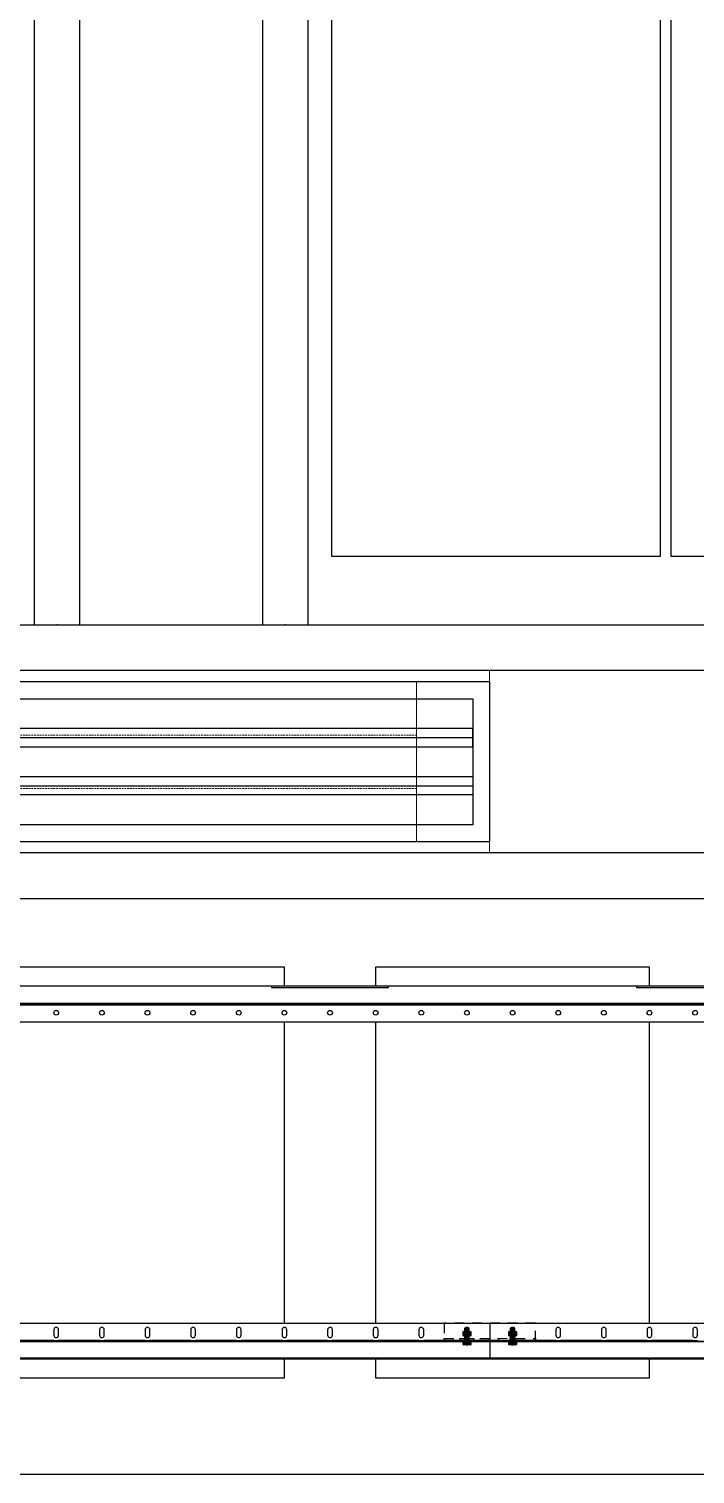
# Model space of a CAD drawing. Header units: millimetres. Extents: x -962357 to -591296, y -223672 to 59420.
# Drawn here: x -759710 to -758980, y -175224 to -173641 of the extents above; entities that cross this region are included whole.
import ezdxf

# ---------------------------------------------------------------- set-up
doc = ezdxf.new("R2010")
doc.units = ezdxf.units.MM
doc.linetypes.add('DPA_Hidden 50', pattern=[3, 2, -1])
doc.linetypes.add('TA_HL_003.00000', pattern=[19.5, 10.65, -8.85])
for name, color, linetype in [('000 - H A T C H', 8, 'Continuous'), ('000 - WIPEOUT', 250, 'Continuous'), ('001 - ASCESSORIES', 251, 'Continuous'), ('A04_TUBE SERIES', 2, 'Continuous'), ('A11_ALU.SOLID SHEET', 2, 'Continuous')]:
    doc.layers.add(name, color=color, linetype=linetype)
doc.layers.add('A-GLAZ-CURT', color=2, linetype='Continuous', lineweight=9)
pattern_1 = [(110, (-0.5, 0), (-0.93969, -0.34202), []), (110, (-0.2012, 0.6409), (-0.93969, -0.34202), [1.25, -0.25, 0, -0.25])]

# ---------------------------------------------------------------- blocks, each defined once
blk = doc.blocks.new('*U4623')
at = {"layer": '001 - ASCESSORIES', "color": 0, "linetype": 'ByBlock'}
blk.add_lwpolyline([(800, 87.5), (-800, 87.5), (-800, -87.5), (800, -87.5)], close=True, dxfattribs=at)
at = {"layer": '001 - ASCESSORIES', "linetype": 'ByBlock'}
for points in [[(-781.5, 69), (781.5, 69), (781.5, -69), (-781.5, -69)], [(781.5, 36.3), (-781.5, 36.3), (-781.5, 16.3), (781.5, 16.3)], [(-781.5, -16.3), (781.5, -16.3), (781.5, -36.3), (-781.5, -36.3)]]:
    blk.add_lwpolyline(points, close=True, dxfattribs=at)
for points in [[(781.5, 26.3), (-781.5, 26.3)], [(-781.5, -26.3), (781.5, -26.3)]]:
    blk.add_lwpolyline(points, dxfattribs=at)
blk = doc.blocks.new('*U4829')
blk.add_attdef('EXTR.OVL-LENGTH_', (-25, -59.1), '', height=5)
blk.add_wipeout([(-25, 0), (25, 0), (25, 1900), (-25, 1900)]).dxf.layer = '000 - WIPEOUT'
blk.add_point((0, 0))
at = {"layer": 'A04_TUBE SERIES', "color": 0}
blk.add_lwpolyline([(-25, 0), (25, 0), (25, 1900), (-25, 1900)], close=True, dxfattribs=at)
blk = doc.blocks.new('*U4830')
blk.add_attdef('EXTR.OVL-LENGTH_', (-25, -59.1), '', height=5)
blk.add_wipeout([(-25, 0), (25, 0), (25, 1900), (-25, 1900)]).dxf.layer = '000 - WIPEOUT'
blk.add_point((0, 0))
at = {"layer": 'A04_TUBE SERIES', "color": 0}
blk.add_lwpolyline([(-25, 0), (25, 0), (25, 1900), (-25, 1900)], close=True, dxfattribs=at)
blk = doc.blocks.new('*U4729')
at = {"color": 3}
for points in [[(-875, 924), (875, 924), (875, 564), (-875, 564)], [(-875, 552), (875, 552), (875, 192), (-875, 192)]]:
    blk.add_wipeout(points, dxfattribs=at).dxf.layer = '000 - WIPEOUT'
at = {"layer": 'A11_ALU.SOLID SHEET', "color": 0, "linetype": 'ByBlock'}
for points in [[(875, 564), (-875, 564), (-875, 924), (875, 924)], [(875, 192), (-875, 192), (-875, 552), (875, 552)]]:
    blk.add_lwpolyline(points, close=True, dxfattribs=at)
blk = doc.blocks.new('*U4837')
blk.add_attdef('EXTR.OVL-LENGTH_', (-25, -59.1), '', height=5)
blk.add_wipeout([(-25, 25), (25, -25), (25, 6873.5), (-25, 6823.5)]).dxf.layer = '000 - WIPEOUT'
at = {"layer": 'A04_TUBE SERIES', "color": 0}
blk.add_lwpolyline([(-25, 25), (25, -25), (25, 6873.5), (-25, 6823.5)], close=True, dxfattribs=at)
blk = doc.blocks.new('*U4838')
blk.add_attdef('EXTR.OVL-LENGTH_', (-25, -59.1), '', height=5)
blk.add_wipeout([(-25, -25), (25, 25), (25, 6317.5), (-25, 6367.5)]).dxf.layer = '000 - WIPEOUT'
at = {"layer": 'A04_TUBE SERIES', "color": 0}
blk.add_lwpolyline([(-25, -25), (25, 25), (25, 6317.5), (-25, 6367.5)], close=True, dxfattribs=at)
blk = doc.blocks.new('*U4839')
at = {"layer": 'A04_TUBE SERIES', "color": 0, "linetype": 'ByBlock'}
for name, p in [('*U4829', (2224.5, 300)), ('*U4830', (2474.5, 300))]:
    blk.add_blockref(name, p, dxfattribs=at)
at = {"layer": 'A04_TUBE SERIES', "color": 0, "linetype": 'ByBlock', "rotation": 269.9999999999478}
blk.add_blockref('*U4837', (25, 25), dxfattribs=at)
at = {"layer": 'A11_ALU.SOLID SHEET', "color": 0, "linetype": 'ByBlock', "rotation": 90}
blk.add_blockref('*U4729', (3449.3, 1250), dxfattribs=at)
at = {"layer": 'A04_TUBE SERIES', "color": 0, "linetype": 'ByBlock', "xscale": -1, "rotation": 269.9999999999478}
blk.add_blockref('*U4838', (278, 275), dxfattribs=at)
blk = doc.blocks.new('*U4854')
at = {"color": 3}
for points in [[(-225, 1750), (225, 1750), (225, 1450), (-225, 1450)], [(-225, 1350), (225, 1350), (225, 1050), (-225, 1050)]]:
    blk.add_wipeout(points, dxfattribs=at).dxf.layer = '000 - WIPEOUT'
at = {"layer": 'A11_ALU.SOLID SHEET', "color": 0, "linetype": 'ByBlock'}
for points in [[(-225, 1450), (225, 1450), (225, 1750), (-225, 1750)], [(-225, 1050), (225, 1050), (225, 1350), (-225, 1350)]]:
    blk.add_lwpolyline(points, close=True, dxfattribs=at)
blk = doc.blocks.new('000 - ASSCESSORIES_FAMELINE_GALV.BRACKET_FITTING_Z-PROFILE_HR-02AA_TOP_VIEW')
blk.add_wipeout([(-1200, 39), (1200, 39), (1200, 0), (-1200, 0)]).dxf.layer = '000 - WIPEOUT'
at = {"layer": '001 - ASCESSORIES', "linetype": 'Continuous'}
for p, q in [((-1200, 39), (1200, 39)), ((-1200, 0), (1200, 0))]:
    blk.add_line(p, q, dxfattribs=at)
at = {"layer": '001 - ASCESSORIES', "color": 1, "linetype": 'ByBlock'}
for p, q in [((-1127.6, 20.2), (-1127.6, 19)), ((-1077.6, 20.2), (-1077.6, 19)), ((-1027.6, 20.2), (-1027.6, 19)), ((-977.6, 20.2), (-977.6, 19)), ((722.4, 20.2), (722.4, 19)), ((772.4, 20.2), (772.4, 19)), ((822.4, 20.2), (822.4, 19)), ((872.4, 20.2), (872.4, 19)), ((922.4, 20.2), (922.4, 19)), ((972.4, 20.2), (972.4, 19)), ((1022.4, 20.2), (1022.4, 19)), ((1072.4, 20.2), (1072.4, 19)), ((1122.4, 20.2), (1122.4, 19)), ((1172.4, 20.2), (1172.4, 19))]:
    blk.add_line(p, q, dxfattribs=at)
at = {"layer": '001 - ASCESSORIES', "color": 0, "linetype": 'ByBlock'}
blk.add_lwpolyline([(-1200, 39), (1200, 39), (1200, 19), (-1200, 19)], close=True, dxfattribs=at)
at = {"layer": '001 - ASCESSORIES'}
for points in [[(-1172.4, 26), (-1172.4, 32, 1), (-1177.6, 32), (-1177.6, 26, 1)], [(-1122.4, 26), (-1122.4, 32, 1), (-1127.6, 32), (-1127.6, 26, 1)], [(-1072.4, 26), (-1072.4, 32, 1), (-1077.6, 32), (-1077.6, 26, 1)], [(-1022.4, 26), (-1022.4, 32, 1), (-1027.6, 32), (-1027.6, 26, 1)], [(-972.4, 26), (-972.4, 32, 1), (-977.6, 32), (-977.6, 26, 1)], [(727.6, 26), (727.6, 32, 1), (722.4, 32), (722.4, 26, 1)], [(777.6, 26), (777.6, 32, 1), (772.4, 32), (772.4, 26, 1)], [(827.6, 26), (827.6, 32, 1), (822.4, 32), (822.4, 26, 1)], [(877.6, 26), (877.6, 32, 1), (872.4, 32), (872.4, 26, 1)], [(927.6, 26), (927.6, 32, 1), (922.4, 32), (922.4, 26, 1)], [(977.6, 26), (977.6, 32, 1), (972.4, 32), (972.4, 26, 1)], [(1027.6, 26), (1027.6, 32, 1), (1022.4, 32), (1022.4, 26, 1)], [(1077.6, 26), (1077.6, 32, 1), (1072.4, 32), (1072.4, 26, 1)], [(1127.6, 26), (1127.6, 32, 1), (1122.4, 32), (1122.4, 26, 1)], [(1177.6, 26), (1177.6, 32, 1), (1172.4, 32), (1172.4, 26, 1)]]:
    blk.add_lwpolyline(points, format="xyb", close=True, dxfattribs=at)
at = {"layer": '001 - ASCESSORIES', "color": 1, "linetype": 'ByBlock'}
for points in [[(-1200, 20.2), (-1177.6, 20.2), (-1177.6, 19), (-1200, 19)], [(-1177.6, 20.2), (-1172.4, 20.2), (-1172.4, 19), (-1177.6, 19)], [(-1127.6, 20.2), (-1172.4, 20.2), (-1172.4, 19), (-1127.6, 19)], [(-1127.6, 20.2), (-1122.4, 20.2), (-1122.4, 19), (-1127.6, 19)], [(-1077.6, 20.2), (-1122.4, 20.2), (-1122.4, 19), (-1077.6, 19)], [(-1077.6, 20.2), (-1072.4, 20.2), (-1072.4, 19), (-1077.6, 19)], [(-1027.6, 20.2), (-1072.4, 20.2), (-1072.4, 19), (-1027.6, 19)], [(-1027.6, 20.2), (-1022.4, 20.2), (-1022.4, 19), (-1027.6, 19)], [(-977.6, 20.2), (-1022.4, 20.2), (-1022.4, 19), (-977.6, 19)], [(-977.6, 20.2), (-972.4, 20.2), (-972.4, 19), (-977.6, 19)], [(722.4, 20.2), (677.6, 20.2), (677.6, 19), (722.4, 19)], [(722.4, 20.2), (727.6, 20.2), (727.6, 19), (722.4, 19)], [(772.4, 20.2), (727.6, 20.2), (727.6, 19), (772.4, 19)], [(772.4, 20.2), (777.6, 20.2), (777.6, 19), (772.4, 19)], [(822.4, 20.2), (777.6, 20.2), (777.6, 19), (822.4, 19)], [(822.4, 20.2), (827.6, 20.2), (827.6, 19), (822.4, 19)], [(872.4, 20.2), (827.6, 20.2), (827.6, 19), (872.4, 19)], [(872.4, 20.2), (877.6, 20.2), (877.6, 19), (872.4, 19)], [(922.4, 20.2), (877.6, 20.2), (877.6, 19), (922.4, 19)], [(922.4, 20.2), (927.6, 20.2), (927.6, 19), (922.4, 19)], [(972.4, 20.2), (927.6, 20.2), (927.6, 19), (972.4, 19)], [(972.4, 20.2), (977.6, 20.2), (977.6, 19), (972.4, 19)], [(1022.4, 20.2), (977.6, 20.2), (977.6, 19), (1022.4, 19)], [(1022.4, 20.2), (1027.6, 20.2), (1027.6, 19), (1022.4, 19)], [(1072.4, 20.2), (1027.6, 20.2), (1027.6, 19), (1072.4, 19)], [(1072.4, 20.2), (1077.6, 20.2), (1077.6, 19), (1072.4, 19)], [(1122.4, 20.2), (1077.6, 20.2), (1077.6, 19), (1122.4, 19)], [(1122.4, 20.2), (1127.6, 20.2), (1127.6, 19), (1122.4, 19)], [(1172.4, 20.2), (1127.6, 20.2), (1127.6, 19), (1172.4, 19)], [(1172.4, 20.2), (1177.6, 20.2), (1177.6, 19), (1172.4, 19)], [(1200, 20.2), (1177.6, 20.2), (1177.6, 19), (1200, 19)]]:
    blk.add_lwpolyline(points, close=True, dxfattribs=at)
at = {"layer": '001 - ASCESSORIES'}
blk.add_lwpolyline([(-1200, 19), (1200, 19), (1200, 0), (-1200, 0)], close=True, dxfattribs=at)
at = {"layer": '001 - ASCESSORIES', "color": 2}
blk.add_lwpolyline([(-1200, 1.2), (1200, 1.2), (1200, 0), (-1200, 0)], close=True, dxfattribs=at)
blk = doc.blocks.new('*U4662')
at = {"color": 1}
for p, q in [((-3.5, 4.5), (3.5, 4.5)), ((-3.5, 0), (3.5, 0))]:
    blk.add_line(p, q, dxfattribs=at)
at = {"color": 0}
for points in [[(-2.3, 4.2, 0.249893), (-4.6, 4.2), (-4.6, 0.3, 0.249893), (-2.3, 0.3)], [(2.3, 4.2, 0.062422), (0, 4.5, 0.062422), (-2.3, 4.2), (-2.3, 0.3, 0.061692), (0, 0, 0.061692), (2.3, 0.3)], [(4.6, 4.2, 0.249893), (2.3, 4.2), (2.3, 0.3, 0.249893), (4.6, 0.3)]]:
    blk.add_lwpolyline(points, format="xyb", close=True, dxfattribs=at)
blk = doc.blocks.new('*U4707')
at = {"layer": '000 - H A T C H'}
h = blk.add_hatch(color=250, dxfattribs=at)
h.dxf.hatch_style = 1
edge = h.paths.add_edge_path()
edge.add_line((0.3, 4.6), (4.2, 4.6))
edge.add_arc((2, 3.5), 2.45, 0, 28.0609, ccw=False)
edge.add_line((4.5, 3.5), (4.5, 0))
edge.add_arc((-4.9, 0), 9.36, -0.0239, 0.0239, ccw=False)
edge.add_line((4.5, 0), (4.5, 0))
edge.add_arc((-4.9, 0), 9.36, -0.0239, 0.0239, ccw=False)
edge.add_line((4.5, 0), (4.5, -3.5))
edge.add_arc((2, -3.5), 2.45, -28.0609, 0, ccw=False)
edge.add_line((4.2, -4.6), (0.3, -4.6))
edge.add_arc((2.5, -3.5), 2.45, 180, 208.0609, ccw=False)
edge.add_line((0, -3.5), (0, 3.5))
edge.add_arc((2.5, 3.5), 2.45, 151.9391, 180, ccw=False)
at = {"layer": '001 - ASCESSORIES', "color": 0, "rotation": 270}
blk.add_blockref('*U4662', (0, 0), dxfattribs=at)
blk = doc.blocks.new('*U4682')
at = {"color": 1}
for p, q in [((-3.5, 3.5), (3.5, 3.5)), ((-3.5, 0), (3.5, 0))]:
    blk.add_line(p, q, dxfattribs=at)
at = {"color": 0}
for points in [[(-2.3, 3.2, 0.249855), (-4.6, 3.2), (-4.6, 0.3, 0.249855), (-2.3, 0.3)], [(2.3, 3.2, 0.062432), (0, 3.5, 0.062432), (-2.3, 3.2), (-2.3, 0.3, 0.061701), (0, 0, 0.061701), (2.3, 0.3)], [(4.6, 3.2, 0.249855), (2.3, 3.2), (2.3, 0.3, 0.249855), (4.6, 0.3)]]:
    blk.add_lwpolyline(points, format="xyb", close=True, dxfattribs=at)
blk = doc.blocks.new('*U4688')
at = {"layer": '000 - H A T C H'}
h = blk.add_hatch(dxfattribs=at)
h.set_pattern_fill('ANSI35', color=8, scale=4, angle=65)
h.set_pattern_definition(pattern_1)
h.paths.add_polyline_path([(0, -2.5), (14.5, -2.5), (14.5, 2.5), (0, 2.5)])
at = {"color": 8}
blk.add_line((14.5, -2.5), (14.5, 2.5), dxfattribs=at)
at = {"color": 1}
blk.add_lwpolyline([(14.5, 2.5), (0, 2.5), (0, -2.5), (14.5, -2.5), (15, -2), (15, 2)], close=True, dxfattribs=at)
blk = doc.blocks.new('*U4699')
at = {"layer": '000 - H A T C H'}
h = blk.add_hatch(color=250, dxfattribs=at)
h.dxf.hatch_style = 1
edge = h.paths.add_edge_path()
edge.add_line((-0.3, -4.6), (-3.2, -4.6))
edge.add_arc((-1, -3.5), 2.45, 180, 208.0569, ccw=False)
edge.add_line((-3.5, -3.5), (-3.5, 0))
edge.add_arc((5.9, 0), 9.36, 179.9761, 180.0239, ccw=False)
edge.add_line((-3.5, 0), (-3.5, 0))
edge.add_arc((5.9, 0), 9.36, 179.9761, 180.0239, ccw=False)
edge.add_line((-3.5, 0), (-3.5, 3.5))
edge.add_arc((-1, 3.5), 2.45, 151.9431, 180, ccw=False)
edge.add_line((-3.2, 4.6), (-0.3, 4.6))
edge.add_arc((-2.5, 3.5), 2.45, 360, 388.0569, ccw=False)
edge.add_line((0, 3.5), (0, -3.5))
edge.add_arc((-2.5, -3.5), 2.45, 331.9431, 360, ccw=False)
blk.add_blockref('*U4688', (0, 0))
at = {"layer": '001 - ASCESSORIES', "rotation": 90}
blk.add_blockref('*U4682', (0, 0), dxfattribs=at)
blk = doc.blocks.new('000 - ASSCESSORIES_FAMELINE_GALV._SPICE-FOR_HR-02A_TOP_VIEW')
at = {"layer": '001 - ASCESSORIES', "color": 0, "linetype": 'ByBlock'}
blk.add_lwpolyline([(-50, 0), (50, 0), (50, 18.8), (-50, 18.8)], close=True, dxfattribs=at)
at = {"layer": '001 - ASCESSORIES', "linetype": 'ByBlock'}
blk.add_lwpolyline([(-50, 2), (50, 2), (50, 0), (-50, 0)], close=True, dxfattribs=at)
at = {"layer": '001 - ASCESSORIES', "color": 1}
for points in [[(-32.6, 2), (-17.4, 2), (-17.4, 0), (-32.6, 0)], [(22.4, 2), (27.6, 2), (27.6, 0), (22.4, 0)]]:
    blk.add_lwpolyline(points, close=True, dxfattribs=at)
blk = doc.blocks.new('*U4929')
at = {"layer": '001 - ASCESSORIES', "linetype": 'ByBlock', "rotation": 180}
blk.add_blockref('000 - ASSCESSORIES_FAMELINE_GALV.BRACKET_FITTING_Z-PROFILE_HR-02AA_TOP_VIEW', (0, 39), dxfattribs=at)
blk.add_blockref('000 - ASSCESSORIES_FAMELINE_GALV.BRACKET_FITTING_Z-PROFILE_HR-02AA_TOP_VIEW', (2400, 39), dxfattribs=at)
at = {"layer": '001 - ASCESSORIES', "rotation": 270}
for name, p in [('*U4699', (1175, 20)), ('*U4707', (1175, 13.6))]:
    blk.add_blockref(name, p, dxfattribs=at)
at = {"layer": '001 - ASCESSORIES', "linetype": 'TA_HL_003.00000', "rotation": 180}
blk.add_blockref('000 - ASSCESSORIES_FAMELINE_GALV._SPICE-FOR_HR-02A_TOP_VIEW', (1200, 18.8), dxfattribs=at)
at = {"layer": '001 - ASCESSORIES', "rotation": 270}
for name, p in [('*U4699', (1225, 20)), ('*U4707', (1225, 13.6))]:
    blk.add_blockref(name, p, dxfattribs=at)
blk = doc.blocks.new('000 - ASSCESSORIES_FAMELINE_GALV.BRACKET_FITTING_Z-PROFILE_HR-02B_TOP_VIEW')
blk.add_wipeout([(-1200, 39), (1200, 39), (1200, 0), (-1200, 0)]).dxf.layer = '000 - WIPEOUT'
at = {"layer": '001 - ASCESSORIES', "linetype": 'ByBlock'}
blk.add_line((1200, 20.2), (-1200, 20.2), dxfattribs=at)
at = {"layer": '001 - ASCESSORIES'}
blk.add_line((1200, 19), (-1200, 19), dxfattribs=at)
at = {"layer": '001 - ASCESSORIES', "color": 0}
blk.add_lwpolyline([(-1200, 39), (-1200, 19), (1200, 19), (1200, 39)], close=True, dxfattribs=at)
at = {"layer": '001 - ASCESSORIES'}
blk.add_lwpolyline([(-1200, 19), (-1200, 0), (1200, 0), (1200, 19)], close=True, dxfattribs=at)
at = {"layer": '001 - ASCESSORIES', "color": 2}
for points in [[(-464.1, 1.2), (-464.1, 0), (-335.9, 0), (-335.9, 1.2)], [(-64.1, 1.2), (-64.1, 0), (64.1, 0), (64.1, 1.2)]]:
    blk.add_lwpolyline(points, close=True, dxfattribs=at)
at = {"layer": '001 - ASCESSORIES'}
for centre in [(-400, 29), (-350, 29), (-300, 29), (-250, 29), (-200, 29), (-150, 29), (-100, 29), (-50, 29), (0, 29), (50, 29), (100, 29), (150, 29), (200, 29), (250, 29), (300, 29)]:
    blk.add_circle(centre, 2.6, dxfattribs=at)
blk = doc.blocks.new('*U4930')
at = {"layer": '001 - ASCESSORIES', "color": 0, "linetype": 'ByBlock'}
blk.add_blockref('000 - ASSCESSORIES_FAMELINE_GALV.BRACKET_FITTING_Z-PROFILE_HR-02B_TOP_VIEW', (1200, -39), dxfattribs=at)
blk = doc.blocks.new('*U4956')
blk.add_lwpolyline([(-7165.5, 4263), (-7165.5, 5940.1), (-11560, 5940.1), (-11560, 4315), (-18103.4, 4315), (-18103.4, 550), (-9016.6, 550), (-9016.6, 4265)], close=True)
blk.add_blockref('*U4623', (-15325, 1330.5))
at = {"layer": 'A11_ALU.SOLID SHEET'}
blk.add_blockref('*U4839', (-17223.5, 1180.5), dxfattribs=at)
at = {"layer": 'A11_ALU.SOLID SHEET', "color": 0, "linetype": 'ByBlock', "rotation": 90}
blk.add_blockref('*U4854', (-13300, 880.5), dxfattribs=at)
at = {"layer": '001 - ASCESSORIES', "linetype": 'ByBlock', "rotation": 180}
for name, p in [('*U4930', (-13500, 1045.5)), ('*U4929', (-13325, 715.2))]:
    blk.add_blockref(name, p, dxfattribs=at)
blk = doc.blocks.new('DPA_CP_Metal Ceiling Air Supply1 - Linear Diffuser Air Supply-V52-4160-01 UPPER PLATFORM LEVEL - REFLECTED CEILING PLAN')
at = {"layer": 'A-GLAZ-CURT'}
for p, q in [((-839353.2, 6974), (-839353.2, 7249)), ((-839353.2, 7249), (-837753.2, 7249)), ((-839353.2, 6974), (-839353.2, 7249)), ((-839353.2, 7249), (-837753.2, 7249)), ((-839353.2, 7249), (-837753.2, 7249)), ((-837753.2, 6974), (-837753.2, 7249)), ((-837753.2, 7249), (-837753.2, 6974)), ((-837753.2, 7199), (-839353.2, 7199)), ((-839273.2, 7199), (-839273.2, 7024)), ((-837833.2, 7199), (-837833.2, 7024)), ((-837753.2, 7024), (-839353.2, 7024)), ((-839353.2, 6974), (-837753.2, 6974)), ((-837753.2, 6974), (-839353.2, 6974)), ((-837753.2, 6974), (-839353.2, 6974))]:
    blk.add_line(p, q, dxfattribs=at)
at = {"layer": 'A-GLAZ-CURT', "linetype": 'DPA_Hidden 50'}
for p, q in [((-837833.2, 7140.7), (-839273.2, 7140.7)), ((-837833.2, 7082.4), (-839273.2, 7082.4))]:
    blk.add_line(p, q, dxfattribs=at)
blk = doc.blocks.new('*U340')
at = {"layer": '001 - ASCESSORIES', "color": 0, "linetype": 'ByBlock'}
blk.add_lwpolyline([(800, 87.5), (-800, 87.5), (-800, -87.5), (800, -87.5)], close=True, dxfattribs=at)
at = {"layer": '001 - ASCESSORIES', "linetype": 'ByBlock'}
for points in [[(-781.5, 69), (781.5, 69), (781.5, -69), (-781.5, -69)], [(781.5, 36.3), (-781.5, 36.3), (-781.5, 16.3), (781.5, 16.3)], [(-781.5, -16.3), (781.5, -16.3), (781.5, -36.3), (-781.5, -36.3)]]:
    blk.add_lwpolyline(points, close=True, dxfattribs=at)
for points in [[(781.5, 26.3), (-781.5, 26.3)], [(-781.5, -26.3), (781.5, -26.3)]]:
    blk.add_lwpolyline(points, dxfattribs=at)
blk = doc.blocks.new('*U697')
at = {"color": 3}
for points in [[(-225, 1750), (225, 1750), (225, 1450), (-225, 1450)], [(-225, 1350), (225, 1350), (225, 1050), (-225, 1050)]]:
    blk.add_wipeout(points, dxfattribs=at).dxf.layer = '000 - WIPEOUT'
at = {"layer": 'A11_ALU.SOLID SHEET', "color": 0, "linetype": 'ByBlock'}
for points in [[(-225, 1450), (225, 1450), (225, 1750), (-225, 1750)], [(-225, 1050), (225, 1050), (225, 1350), (-225, 1350)]]:
    blk.add_lwpolyline(points, close=True, dxfattribs=at)
blk = doc.blocks.new('*U349')
at = {"color": 1}
for p, q in [((-3.5, 4.5), (3.5, 4.5)), ((-3.5, 0), (3.5, 0))]:
    blk.add_line(p, q, dxfattribs=at)
at = {"color": 0}
for points in [[(-2.3, 4.2, 0.249893), (-4.6, 4.2), (-4.6, 0.3, 0.249893), (-2.3, 0.3)], [(2.3, 4.2, 0.062422), (0, 4.5, 0.062422), (-2.3, 4.2), (-2.3, 0.3, 0.061692), (0, 0, 0.061692), (2.3, 0.3)], [(4.6, 4.2, 0.249893), (2.3, 4.2), (2.3, 0.3, 0.249893), (4.6, 0.3)]]:
    blk.add_lwpolyline(points, format="xyb", close=True, dxfattribs=at)
blk = doc.blocks.new('*U667')
at = {"layer": '000 - H A T C H'}
h = blk.add_hatch(color=250, dxfattribs=at)
h.dxf.hatch_style = 1
edge = h.paths.add_edge_path()
edge.add_line((0.3, 4.6), (4.2, 4.6))
edge.add_arc((2, 3.5), 2.45, 0, 28.0609, ccw=False)
edge.add_line((4.5, 3.5), (4.5, 0))
edge.add_arc((-4.9, 0), 9.36, -0.0239, 0.0239, ccw=False)
edge.add_line((4.5, 0), (4.5, 0))
edge.add_arc((-4.9, 0), 9.36, -0.0239, 0.0239, ccw=False)
edge.add_line((4.5, 0), (4.5, -3.5))
edge.add_arc((2, -3.5), 2.45, -28.0609, 0, ccw=False)
edge.add_line((4.2, -4.6), (0.3, -4.6))
edge.add_arc((2.5, -3.5), 2.45, 180, 208.0609, ccw=False)
edge.add_line((0, -3.5), (0, 3.5))
edge.add_arc((2.5, 3.5), 2.45, 151.9391, 180, ccw=False)
at = {"layer": '001 - ASCESSORIES', "color": 0, "rotation": 270}
blk.add_blockref('*U349', (0, 0), dxfattribs=at)
blk = doc.blocks.new('*U351')
at = {"color": 1}
for p, q in [((-3.5, 3.5), (3.5, 3.5)), ((-3.5, 0), (3.5, 0))]:
    blk.add_line(p, q, dxfattribs=at)
at = {"color": 0}
for points in [[(-2.3, 3.2, 0.249855), (-4.6, 3.2), (-4.6, 0.3, 0.249855), (-2.3, 0.3)], [(2.3, 3.2, 0.062432), (0, 3.5, 0.062432), (-2.3, 3.2), (-2.3, 0.3, 0.061701), (0, 0, 0.061701), (2.3, 0.3)], [(4.6, 3.2, 0.249855), (2.3, 3.2), (2.3, 0.3, 0.249855), (4.6, 0.3)]]:
    blk.add_lwpolyline(points, format="xyb", close=True, dxfattribs=at)
blk = doc.blocks.new('*U357')
at = {"layer": '000 - H A T C H'}
h = blk.add_hatch(dxfattribs=at)
h.set_pattern_fill('ANSI35', color=8, scale=4, angle=65)
h.set_pattern_definition(pattern_1)
h.paths.add_polyline_path([(0, -2.5), (14.5, -2.5), (14.5, 2.5), (0, 2.5)])
at = {"color": 8}
blk.add_line((14.5, -2.5), (14.5, 2.5), dxfattribs=at)
at = {"color": 1}
blk.add_lwpolyline([(14.5, 2.5), (0, 2.5), (0, -2.5), (14.5, -2.5), (15, -2), (15, 2)], close=True, dxfattribs=at)
blk = doc.blocks.new('*U666')
at = {"layer": '000 - H A T C H'}
h = blk.add_hatch(color=250, dxfattribs=at)
h.dxf.hatch_style = 1
edge = h.paths.add_edge_path()
edge.add_line((-0.3, -4.6), (-3.2, -4.6))
edge.add_arc((-1, -3.5), 2.45, 180, 208.0569, ccw=False)
edge.add_line((-3.5, -3.5), (-3.5, 0))
edge.add_arc((5.9, 0), 9.36, 179.9761, 180.0239, ccw=False)
edge.add_line((-3.5, 0), (-3.5, 0))
edge.add_arc((5.9, 0), 9.36, 179.9761, 180.0239, ccw=False)
edge.add_line((-3.5, 0), (-3.5, 3.5))
edge.add_arc((-1, 3.5), 2.45, 151.9431, 180, ccw=False)
edge.add_line((-3.2, 4.6), (-0.3, 4.6))
edge.add_arc((-2.5, 3.5), 2.45, 360, 388.0569, ccw=False)
edge.add_line((0, 3.5), (0, -3.5))
edge.add_arc((-2.5, -3.5), 2.45, 331.9431, 360, ccw=False)
blk.add_blockref('*U357', (0, 0))
at = {"layer": '001 - ASCESSORIES', "rotation": 90}
blk.add_blockref('*U351', (0, 0), dxfattribs=at)
blk = doc.blocks.new('*U543')
at = {"layer": '001 - ASCESSORIES', "linetype": 'ByBlock', "rotation": 180}
blk.add_blockref('000 - ASSCESSORIES_FAMELINE_GALV.BRACKET_FITTING_Z-PROFILE_HR-02AA_TOP_VIEW', (0, 39), dxfattribs=at)
blk.add_blockref('000 - ASSCESSORIES_FAMELINE_GALV.BRACKET_FITTING_Z-PROFILE_HR-02AA_TOP_VIEW', (2400, 39), dxfattribs=at)
at = {"layer": '001 - ASCESSORIES', "rotation": 270}
for name, p in [('*U666', (1175, 20)), ('*U667', (1175, 13.6))]:
    blk.add_blockref(name, p, dxfattribs=at)
at = {"layer": '001 - ASCESSORIES', "linetype": 'TA_HL_003.00000', "rotation": 180}
blk.add_blockref('000 - ASSCESSORIES_FAMELINE_GALV._SPICE-FOR_HR-02A_TOP_VIEW', (1200, 18.8), dxfattribs=at)
at = {"layer": '001 - ASCESSORIES', "rotation": 270}
for name, p in [('*U666', (1225, 20)), ('*U667', (1225, 13.6))]:
    blk.add_blockref(name, p, dxfattribs=at)
blk = doc.blocks.new('*U544')
at = {"layer": '001 - ASCESSORIES', "color": 0, "linetype": 'ByBlock'}
blk.add_blockref('000 - ASSCESSORIES_FAMELINE_GALV.BRACKET_FITTING_Z-PROFILE_HR-02B_TOP_VIEW', (1200, -39), dxfattribs=at)
blk = doc.blocks.new('*U470')
blk.add_attdef('EXTR.OVL-LENGTH_', (-25, -59.1), '', height=5)
blk.add_wipeout([(-25, 0), (25, 0), (25, 1900), (-25, 1900)]).dxf.layer = '000 - WIPEOUT'
blk.add_point((0, 0))
at = {"layer": 'A04_TUBE SERIES', "color": 0}
blk.add_lwpolyline([(-25, 0), (25, 0), (25, 1900), (-25, 1900)], close=True, dxfattribs=at)
blk = doc.blocks.new('*U471')
blk.add_attdef('EXTR.OVL-LENGTH_', (-25, -59.1), '', height=5)
blk.add_wipeout([(-25, 0), (25, 0), (25, 1900), (-25, 1900)]).dxf.layer = '000 - WIPEOUT'
blk.add_point((0, 0))
at = {"layer": 'A04_TUBE SERIES', "color": 0}
blk.add_lwpolyline([(-25, 0), (25, 0), (25, 1900), (-25, 1900)], close=True, dxfattribs=at)
blk = doc.blocks.new('*U674')
at = {"color": 3}
for points in [[(-875, 924), (875, 924), (875, 564), (-875, 564)], [(-875, 552), (875, 552), (875, 192), (-875, 192)]]:
    blk.add_wipeout(points, dxfattribs=at).dxf.layer = '000 - WIPEOUT'
at = {"layer": 'A11_ALU.SOLID SHEET', "color": 0, "linetype": 'ByBlock'}
for points in [[(875, 564), (-875, 564), (-875, 924), (875, 924)], [(875, 192), (-875, 192), (-875, 552), (875, 552)]]:
    blk.add_lwpolyline(points, close=True, dxfattribs=at)
blk = doc.blocks.new('*U473')
blk.add_attdef('EXTR.OVL-LENGTH_', (-25, -59.1), '', height=5)
blk.add_wipeout([(-25, 25), (25, -25), (25, 6873.5), (-25, 6823.5)]).dxf.layer = '000 - WIPEOUT'
at = {"layer": 'A04_TUBE SERIES', "color": 0}
blk.add_lwpolyline([(-25, 25), (25, -25), (25, 6873.5), (-25, 6823.5)], close=True, dxfattribs=at)
blk = doc.blocks.new('*U472')
blk.add_attdef('EXTR.OVL-LENGTH_', (-25, -59.1), '', height=5)
blk.add_wipeout([(-25, -25), (25, 25), (25, 6317.5), (-25, 6367.5)]).dxf.layer = '000 - WIPEOUT'
at = {"layer": 'A04_TUBE SERIES', "color": 0}
blk.add_lwpolyline([(-25, -25), (25, 25), (25, 6317.5), (-25, 6367.5)], close=True, dxfattribs=at)
blk = doc.blocks.new('*U691')
at = {"layer": 'A04_TUBE SERIES', "color": 0, "linetype": 'ByBlock'}
for name, p in [('*U470', (2224.5, 300)), ('*U471', (2474.5, 300))]:
    blk.add_blockref(name, p, dxfattribs=at)
at = {"layer": 'A04_TUBE SERIES', "color": 0, "linetype": 'ByBlock', "rotation": 269.9999999999478}
blk.add_blockref('*U473', (25, 25), dxfattribs=at)
at = {"layer": 'A11_ALU.SOLID SHEET', "color": 0, "linetype": 'ByBlock', "rotation": 90}
blk.add_blockref('*U674', (3449.3, 1250), dxfattribs=at)
at = {"layer": 'A04_TUBE SERIES', "color": 0, "linetype": 'ByBlock', "xscale": -1, "rotation": 269.9999999999478}
blk.add_blockref('*U472', (278, 275), dxfattribs=at)

msp = doc.modelspace()

# ---------------------------------------------------------------- block references
at = {"layer": 'A-GLAZ-CURT'}
msp.add_blockref('DPA_CP_Metal Ceiling Air Supply1 - Linear Diffuser Air Supply-V52-4160-01 UPPER PLATFORM LEVEL - REFLECTED CEILING PLAN', (78548, -181555.5), dxfattribs=at)

# ---------------------------------------------------------------- next in the draw order: block references
msp.add_blockref('*U4956', (-744680, -175774.4))

# ---------------------------------------------------------------- next in the draw order: linework, layer by layer
msp.add_lwpolyline([(-751845.5, -171511.4), (-751845.5, -169834.3), (-756240, -169834.3), (-756240, -171459.4), (-762783.4, -171459.4), (-762783.4, -175224.4), (-753696.6, -175224.4), (-753696.6, -171509.4)], close=True)

# ---------------------------------------------------------------- next in the draw order: block references
msp.add_blockref('*U340', (-760005, -174443.9))

# ---------------------------------------------------------------- next in the draw order: block references
at = {"layer": 'A11_ALU.SOLID SHEET'}
msp.add_blockref('*U691', (-761903.5, -174593.9), dxfattribs=at)
at = {"layer": 'A11_ALU.SOLID SHEET', "color": 0, "linetype": 'ByBlock', "rotation": 90}
msp.add_blockref('*U697', (-757980, -174893.9), dxfattribs=at)

# ---------------------------------------------------------------- next in the draw order: block references
at = {"layer": '001 - ASCESSORIES', "linetype": 'ByBlock', "rotation": 180}
for name, p in [('*U544', (-758180, -174728.9)), ('*U543', (-758005, -175059.2))]:
    msp.add_blockref(name, p, dxfattribs=at)

doc.saveas('drawing.dxf')
